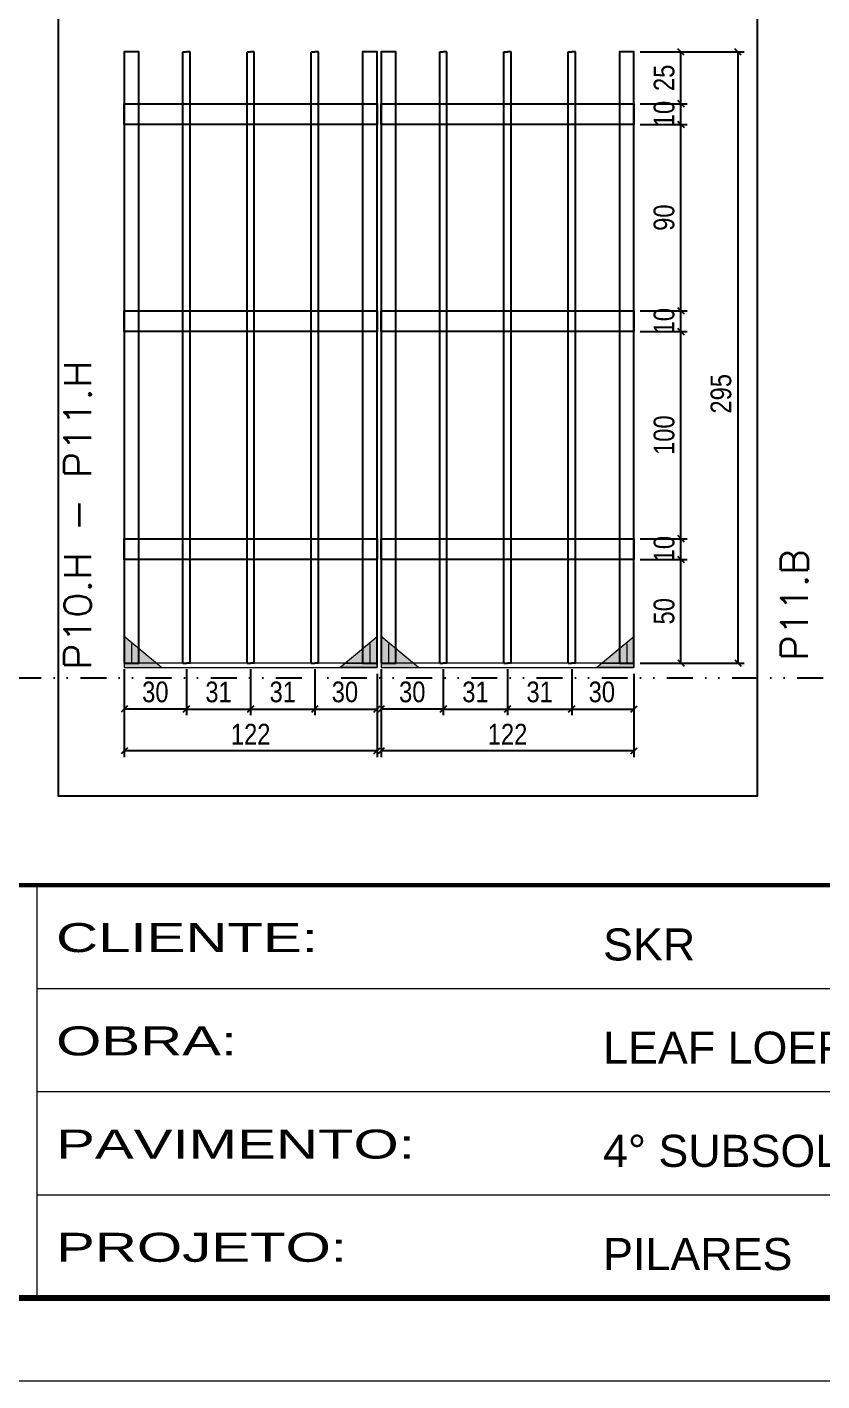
# Model space of a CAD drawing. Header units: millimetres. Extents: x 13777 to 27878, y -21631 to 6985.
# Drawn here: x 14821 to 15204, y -11294 to -10640 of the extents above; entities that cross this region are included whole.
import ezdxf

# ---------------------------------------------------------------- set-up
doc = ezdxf.new("R2010")
doc.units = ezdxf.units.MM
for name, pattern in [('CONTINUO', [0]), ('DASHED', [0.75, 0.5, -0.25]), ('DIVIDE2', [0.625, 0.25, -0.125, 0, -0.125, 0, -0.125]), ('HIDDEN', [0.375, 0.25, -0.125])]:
    doc.linetypes.add(name, pattern=pattern)
doc.layers.add('00-FELIPE', color=6, linetype='Continuous', plot=False)
for name, color, linetype in [('COTA', 241, 'Continuous'), ('Nível', 160, 'Continuous'), ('SARR_2.2x10', 60, 'Continuous'), ('SARR_3.5x7', 81, 'Continuous'), ('SARR_7x7', 40, 'Continuous')]:
    doc.layers.add(name, color=color, linetype=linetype)
for name, color, linetype, lineweight in [('Folhas', 255, 'Continuous', 9), ('Madeira', 126, 'Continuous', 18), ('Sarr 2.2x7', 40, 'Continuous', 9), ('SARRAFO DE PRESSAO', 251, 'DASHED', 9), ('Texto Seção', 7, 'Continuous', 15)]:
    doc.layers.add(name, color=color, linetype=linetype, lineweight=lineweight)
doc.styles.add('ARIAL', font='arial.ttf')
doc.styles.add('COTA TECNICA', font='techl___.ttf', dxfattribs={"height": 10})
doc.styles.add('REGUA-120', font='ROMANS.shx', dxfattribs={"height": 15})
doc.styles.add('Tecnologia', font='')
doc.styles.get('Tecnologia').set_extended_font_data('Forgotten Futurist')
doc.dimstyles.new('PAINEL', dxfattribs={"dimtxt": 10, "dimasz": 3, "dimexe": 3, "dimexo": 3, "dimgap": 3, "dimtad": 1, "dimdec": 1, "dimzin": 12, "dimdsep": 46, "dimtxsty": 'COTA TECNICA', "dimblk1": 'OBLIQUE', "dimblk2": 'OBLIQUE', "dimsah": 1, "dimcen": 0.9, "dimclrd": 4, "dimclre": 4, "dimclrt": 240, "dimadec": 1, "dimazin": 3, "dimtfac": 1, "dimtdec": 1, "dimtmove": 0, "dimatfit": 3, "dimfxl": 1, "dimtolj": 1, "dimtzin": 12, "dimarcsym": 0})

# ---------------------------------------------------------------- blocks, each defined once
blk = doc.blocks.new('9999999999')
at = {"color": 30, "linetype": 'CONTINUO'}
for p, q in [((98564.56, 34230.21), (98564.56, 34429.45)), ((98564.56, 34379.64), (99583.98, 34379.64)), ((98564.56, 34329.83), (99487.98, 34329.83)), ((98564.56, 34280.02), (99487.98, 34280.02))]:
    blk.add_line(p, q, dxfattribs=at)
at = {"color": 30, "linetype": 'CONTINUO', "const_width": 2}
blk.add_lwpolyline([(99583.98, 34230.21), (99583.98, 34414.45, 0.414214), (99568.98, 34429.45), (98228.98, 34429.45, 0.414214), (98213.98, 34414.45), (98213.98, 34245.21, 0.414214), (98228.98, 34230.21), (99583.98, 34230.21)], format="xyb", dxfattribs=at)
at = {"layer": 'Folhas'}
blk.add_lwpolyline([(98138.98, 34190.21), (99623.98, 34190.21), (99623.98, 35240.21), (98138.98, 35240.21)], close=True, dxfattribs=at)
at = {"layer": 'Folhas', "color": 30, "const_width": 3}
blk.add_lwpolyline([(98213.98, 34230.21), (99583.98, 34230.21), (99583.98, 35200.21), (98213.98, 35200.21)], close=True, dxfattribs=at)
at = {"color": 7, "linetype": 'Continuous', "ltscale": 5, "style": 'ARIAL'}
for s, height, p in [('SKR', 15.483, (98837.68, 34393.13)), ('LEAF LOEFGREN', 15.4829, (98837.68, 34343.32)), ('4° SUBSOLO', 15.483, (98837.68, 34293.51)), ('PILARES', 15.483, (98837.68, 34243.7))]:
    blk.add_text(s, height=height, dxfattribs=at).set_placement(p)
at = {"layer": 'Folhas', "color": 7, "style": 'Tecnologia', "width": 1.5}
for s, p in [('CLIENTE:', (98573.65, 34397.17)), ('OBRA:', (98573.65, 34347.31)), ('PAVIMENTO:', (98573.65, 34297.5)), ('PROJETO:', (98573.65, 34247.69))]:
    blk.add_text(s, height=14, dxfattribs=at).set_placement(p)
blk = doc.blocks.new('_Oblique')
at = {"color": 0, "linetype": 'ByBlock', "lineweight": -2}
blk.add_line((-0.5, -0.5), (0.5, 0.5), dxfattribs=at)
blk = doc.blocks.new('*D2719')
at = {"layer": 'COTA', "color": 4, "lineweight": -2, "transparency": 16777216}
for p, q in [((14991.55, -10965.62), (14991.55, -10992.79)), ((15113.55, -10965.62), (15113.55, -10992.79)), ((15113.55, -10989.79), (14991.55, -10989.79))]:
    blk.add_line(p, q, dxfattribs=at)
at = {"layer": 'Defpoints', "color": 0, "transparency": 16777216}
for p in [(14991.55, -10962.62), (15113.55, -10962.62), (14991.55, -10989.79)]:
    blk.add_point(p, dxfattribs=at)
at = {"layer": 'COTA', "color": 4, "lineweight": -2, "transparency": 16777216, "xscale": 3, "yscale": 3, "zscale": 3, "rotation": 180}
blk.add_blockref('_Oblique', (14991.55, -10989.79), dxfattribs=at)
at = {"layer": 'COTA', "color": 4, "lineweight": -2, "transparency": 16777216, "xscale": 3, "yscale": 3, "zscale": 3}
blk.add_blockref('_Oblique', (15113.55, -10989.79), dxfattribs=at)
at = {"layer": 'COTA', "color": 240, "transparency": 16777216, "insert": (15052.55, -10981.74), "char_height": 10, "attachment_point": 5, "style": 'COTA TECNICA'}
blk.add_mtext('\\A1;122', dxfattribs=at)
blk = doc.blocks.new('*D2720')
at = {"layer": 'COTA', "color": 4, "lineweight": -2, "transparency": 16777216}
for p, q in [((14991.55, -10950.42), (14991.55, -10972.62)), ((15021.55, -10950.42), (15021.55, -10972.62)), ((15021.55, -10969.62), (14991.55, -10969.62))]:
    blk.add_line(p, q, dxfattribs=at)
at = {"layer": 'Defpoints', "color": 0, "transparency": 16777216}
for p in [(14991.55, -10947.42), (15021.55, -10947.42), (14991.55, -10969.62)]:
    blk.add_point(p, dxfattribs=at)
at = {"layer": 'COTA', "color": 4, "lineweight": -2, "transparency": 16777216, "xscale": 3, "yscale": 3, "zscale": 3, "rotation": 180}
blk.add_blockref('_Oblique', (14991.55, -10969.62), dxfattribs=at)
at = {"layer": 'COTA', "color": 4, "lineweight": -2, "transparency": 16777216, "xscale": 3, "yscale": 3, "zscale": 3}
blk.add_blockref('_Oblique', (15021.55, -10969.62), dxfattribs=at)
at = {"layer": 'COTA', "color": 240, "transparency": 16777216, "insert": (15006.55, -10961.4), "char_height": 10, "attachment_point": 5, "style": 'COTA TECNICA'}
blk.add_mtext('\\A1;30', dxfattribs=at)
blk = doc.blocks.new('*D2721')
at = {"layer": 'COTA', "color": 4, "lineweight": -2, "transparency": 16777216}
for p, q in [((15083.55, -10950.42), (15083.55, -10972.62)), ((15113.55, -10952.62), (15113.55, -10972.62)), ((15083.55, -10969.62), (15113.55, -10969.62))]:
    blk.add_line(p, q, dxfattribs=at)
at = {"layer": 'Defpoints', "color": 0, "transparency": 16777216}
for p in [(15083.55, -10947.42), (15113.55, -10949.62), (15113.55, -10969.62)]:
    blk.add_point(p, dxfattribs=at)
at = {"layer": 'COTA', "color": 4, "lineweight": -2, "transparency": 16777216, "xscale": 3, "yscale": 3, "zscale": 3, "rotation": 180}
blk.add_blockref('_Oblique', (15083.55, -10969.62), dxfattribs=at)
at = {"layer": 'COTA', "color": 4, "lineweight": -2, "transparency": 16777216, "xscale": 3, "yscale": 3, "zscale": 3}
blk.add_blockref('_Oblique', (15113.55, -10969.62), dxfattribs=at)
at = {"layer": 'COTA', "color": 240, "transparency": 16777216, "insert": (15098.05, -10961.4), "char_height": 10, "attachment_point": 5, "style": 'COTA TECNICA'}
blk.add_mtext('\\A1;30', dxfattribs=at)
blk = doc.blocks.new('*D2722')
at = {"layer": 'COTA', "color": 4, "lineweight": -2, "transparency": 16777216}
for p, q in [((15021.55, -10950.42), (15021.55, -10972.62)), ((15052.55, -10950.42), (15052.55, -10972.62)), ((15021.55, -10969.62), (15052.55, -10969.62))]:
    blk.add_line(p, q, dxfattribs=at)
at = {"layer": 'Defpoints', "color": 0, "transparency": 16777216}
for p in [(15021.55, -10947.42), (15052.55, -10947.42), (15052.55, -10969.62)]:
    blk.add_point(p, dxfattribs=at)
at = {"layer": 'COTA', "color": 4, "lineweight": -2, "transparency": 16777216, "xscale": 3, "yscale": 3, "zscale": 3, "rotation": 180}
blk.add_blockref('_Oblique', (15021.55, -10969.62), dxfattribs=at)
at = {"layer": 'COTA', "color": 4, "lineweight": -2, "transparency": 16777216, "xscale": 3, "yscale": 3, "zscale": 3}
blk.add_blockref('_Oblique', (15052.55, -10969.62), dxfattribs=at)
at = {"layer": 'COTA', "color": 240, "transparency": 16777216, "insert": (15037.05, -10961.4), "char_height": 10, "attachment_point": 5, "style": 'COTA TECNICA'}
blk.add_mtext('\\A1;31', dxfattribs=at)
blk = doc.blocks.new('*D2723')
at = {"layer": 'COTA', "color": 4, "lineweight": -2, "transparency": 16777216}
for p, q in [((15116.55, -10897.42), (15139.25, -10897.42)), ((15136.25, -10947.42), (15136.25, -10897.42)), ((15116.55, -10947.42), (15139.25, -10947.42))]:
    blk.add_line(p, q, dxfattribs=at)
at = {"layer": 'Defpoints', "color": 0, "transparency": 16777216}
for p in [(15113.55, -10897.42), (15136.25, -10897.42), (15113.55, -10947.42)]:
    blk.add_point(p, dxfattribs=at)
at = {"layer": 'COTA', "color": 4, "lineweight": -2, "transparency": 16777216, "xscale": 3, "yscale": 3, "zscale": 3}
for p, rotation in [((15136.25, -10897.42), 90), ((15136.25, -10947.42), 270)]:
    blk.add_blockref('_Oblique', p, dxfattribs=dict(at, rotation=rotation))
at = {"layer": 'COTA', "color": 240, "transparency": 16777216, "insert": (15128.14, -10922.42), "char_height": 10, "attachment_point": 5, "rotation": 90, "style": 'COTA TECNICA'}
blk.add_mtext('\\A1;50', dxfattribs=at)
blk = doc.blocks.new('*D2724')
at = {"layer": 'COTA', "color": 4, "lineweight": -2, "transparency": 16777216}
for p, q in [((15052.55, -10950.42), (15052.55, -10972.62)), ((15083.55, -10950.42), (15083.55, -10972.62)), ((15052.55, -10969.62), (15083.55, -10969.62))]:
    blk.add_line(p, q, dxfattribs=at)
at = {"layer": 'Defpoints', "color": 0, "transparency": 16777216}
for p in [(15052.55, -10947.42), (15083.55, -10947.42), (15083.55, -10969.62)]:
    blk.add_point(p, dxfattribs=at)
at = {"layer": 'COTA', "color": 4, "lineweight": -2, "transparency": 16777216, "xscale": 3, "yscale": 3, "zscale": 3, "rotation": 180}
blk.add_blockref('_Oblique', (15052.55, -10969.62), dxfattribs=at)
at = {"layer": 'COTA', "color": 4, "lineweight": -2, "transparency": 16777216, "xscale": 3, "yscale": 3, "zscale": 3}
blk.add_blockref('_Oblique', (15083.55, -10969.62), dxfattribs=at)
at = {"layer": 'COTA', "color": 240, "transparency": 16777216, "insert": (15068.05, -10961.4), "char_height": 10, "attachment_point": 5, "style": 'COTA TECNICA'}
blk.add_mtext('\\A1;31', dxfattribs=at)
blk = doc.blocks.new('*D2725')
at = {"layer": 'COTA', "color": 4, "lineweight": -2, "transparency": 16777216}
for p, q in [((15116.55, -10887.42), (15139.25, -10887.42)), ((15136.25, -10897.42), (15136.25, -10887.42)), ((15116.55, -10897.42), (15139.25, -10897.42))]:
    blk.add_line(p, q, dxfattribs=at)
at = {"layer": 'Defpoints', "color": 0, "transparency": 16777216}
for p in [(15113.55, -10887.42), (15136.25, -10887.42), (15113.55, -10897.42)]:
    blk.add_point(p, dxfattribs=at)
at = {"layer": 'COTA', "color": 4, "lineweight": -2, "transparency": 16777216, "xscale": 3, "yscale": 3, "zscale": 3}
for p, rotation in [((15136.25, -10887.42), 90), ((15136.25, -10897.42), 270)]:
    blk.add_blockref('_Oblique', p, dxfattribs=dict(at, rotation=rotation))
at = {"layer": 'COTA', "color": 240, "transparency": 16777216, "insert": (15128.14, -10892.42), "char_height": 10, "attachment_point": 5, "rotation": 90, "style": 'COTA TECNICA'}
blk.add_mtext('\\A1;10', dxfattribs=at)
blk = doc.blocks.new('*D2726')
at = {"layer": 'COTA', "color": 4, "lineweight": -2, "transparency": 16777216}
for p, q in [((15116.55, -10787.42), (15139.25, -10787.42)), ((15136.25, -10887.42), (15136.25, -10787.42)), ((15116.55, -10887.42), (15139.25, -10887.42))]:
    blk.add_line(p, q, dxfattribs=at)
at = {"layer": 'Defpoints', "color": 0, "transparency": 16777216}
for p in [(15113.55, -10787.42), (15136.25, -10787.42), (15113.55, -10887.42)]:
    blk.add_point(p, dxfattribs=at)
at = {"layer": 'COTA', "color": 4, "lineweight": -2, "transparency": 16777216, "xscale": 3, "yscale": 3, "zscale": 3}
for p, rotation in [((15136.25, -10787.42), 90), ((15136.25, -10887.42), 270)]:
    blk.add_blockref('_Oblique', p, dxfattribs=dict(at, rotation=rotation))
at = {"layer": 'COTA', "color": 240, "transparency": 16777216, "insert": (15128.14, -10837.42), "char_height": 10, "attachment_point": 5, "rotation": 90, "style": 'COTA TECNICA'}
blk.add_mtext('\\A1;100', dxfattribs=at)
blk = doc.blocks.new('*D2727')
at = {"layer": 'COTA', "color": 4, "lineweight": -2, "transparency": 16777216}
for p, q in [((15116.55, -10777.42), (15139.25, -10777.42)), ((15136.25, -10787.42), (15136.25, -10777.42)), ((15116.55, -10787.42), (15139.25, -10787.42))]:
    blk.add_line(p, q, dxfattribs=at)
at = {"layer": 'Defpoints', "color": 0, "transparency": 16777216}
for p in [(15113.55, -10777.42), (15136.25, -10777.42), (15113.55, -10787.42)]:
    blk.add_point(p, dxfattribs=at)
at = {"layer": 'COTA', "color": 4, "lineweight": -2, "transparency": 16777216, "xscale": 3, "yscale": 3, "zscale": 3}
for p, rotation in [((15136.25, -10777.42), 90), ((15136.25, -10787.42), 270)]:
    blk.add_blockref('_Oblique', p, dxfattribs=dict(at, rotation=rotation))
at = {"layer": 'COTA', "color": 240, "transparency": 16777216, "insert": (15128.14, -10782.42), "char_height": 10, "attachment_point": 5, "rotation": 90, "style": 'COTA TECNICA'}
blk.add_mtext('\\A1;10', dxfattribs=at)
blk = doc.blocks.new('*D2728')
at = {"layer": 'COTA', "color": 4, "lineweight": -2, "transparency": 16777216}
for p, q in [((15116.55, -10687.45), (15139.25, -10687.45)), ((15136.25, -10777.42), (15136.25, -10687.45)), ((15116.55, -10777.42), (15139.25, -10777.42))]:
    blk.add_line(p, q, dxfattribs=at)
at = {"layer": 'Defpoints', "color": 0, "transparency": 16777216}
for p in [(15113.55, -10687.45), (15136.25, -10687.45), (15113.55, -10777.42)]:
    blk.add_point(p, dxfattribs=at)
at = {"layer": 'COTA', "color": 4, "lineweight": -2, "transparency": 16777216, "xscale": 3, "yscale": 3, "zscale": 3}
for p, rotation in [((15136.25, -10687.45), 90), ((15136.25, -10777.42), 270)]:
    blk.add_blockref('_Oblique', p, dxfattribs=dict(at, rotation=rotation))
at = {"layer": 'COTA', "color": 240, "transparency": 16777216, "insert": (15128.12, -10732.43), "char_height": 10, "attachment_point": 5, "rotation": 90, "style": 'COTA TECNICA'}
blk.add_mtext('\\A1;90', dxfattribs=at)
blk = doc.blocks.new('*D2729')
at = {"layer": 'COTA', "color": 4, "lineweight": -2, "transparency": 16777216}
for p, q in [((15116.55, -10677.42), (15139.25, -10677.42)), ((15136.25, -10687.42), (15136.25, -10677.42)), ((15116.55, -10687.42), (15139.25, -10687.42))]:
    blk.add_line(p, q, dxfattribs=at)
at = {"layer": 'Defpoints', "color": 0, "transparency": 16777216}
for p in [(15113.55, -10677.42), (15136.25, -10677.42), (15113.55, -10687.42)]:
    blk.add_point(p, dxfattribs=at)
at = {"layer": 'COTA', "color": 4, "lineweight": -2, "transparency": 16777216, "xscale": 3, "yscale": 3, "zscale": 3}
for p, rotation in [((15136.25, -10677.42), 90), ((15136.25, -10687.42), 270)]:
    blk.add_blockref('_Oblique', p, dxfattribs=dict(at, rotation=rotation))
at = {"layer": 'COTA', "color": 240, "transparency": 16777216, "insert": (15128.14, -10682.42), "char_height": 10, "attachment_point": 5, "rotation": 90, "style": 'COTA TECNICA'}
blk.add_mtext('\\A1;10', dxfattribs=at)
blk = doc.blocks.new('*D2735')
at = {"layer": 'COTA', "color": 4, "lineweight": -2, "transparency": 16777216}
for p, q in [((15116.55, -10652.45), (15166.75, -10652.45)), ((15163.75, -10652.45), (15163.75, -10947.42)), ((15116.55, -10947.42), (15166.75, -10947.42))]:
    blk.add_line(p, q, dxfattribs=at)
at = {"layer": 'Defpoints', "color": 0, "transparency": 16777216}
for p in [(15113.55, -10652.45), (15113.55, -10947.42), (15163.75, -10947.42)]:
    blk.add_point(p, dxfattribs=at)
at = {"layer": 'COTA', "color": 4, "lineweight": -2, "transparency": 16777216, "xscale": 3, "yscale": 3, "zscale": 3}
for p, rotation in [((15163.75, -10652.45), 90), ((15163.75, -10947.42), 270)]:
    blk.add_blockref('_Oblique', p, dxfattribs=dict(at, rotation=rotation))
at = {"layer": 'COTA', "color": 240, "transparency": 16777216, "insert": (15155.61, -10817.45), "char_height": 10, "attachment_point": 5, "rotation": 90, "style": 'COTA TECNICA'}
blk.add_mtext('\\A1;295', dxfattribs=at)
blk = doc.blocks.new('*D2730')
at = {"layer": 'COTA', "color": 4, "lineweight": -2, "transparency": 16777216}
for p, q in [((14867.55, -10965.62), (14867.55, -10992.79)), ((14989.55, -10965.62), (14989.55, -10992.79)), ((14989.55, -10989.79), (14867.55, -10989.79))]:
    blk.add_line(p, q, dxfattribs=at)
at = {"layer": 'Defpoints', "color": 0, "transparency": 16777216}
for p in [(14867.55, -10962.62), (14989.55, -10962.62), (14867.55, -10989.79)]:
    blk.add_point(p, dxfattribs=at)
at = {"layer": 'COTA', "color": 4, "lineweight": -2, "transparency": 16777216, "xscale": 3, "yscale": 3, "zscale": 3, "rotation": 180}
blk.add_blockref('_Oblique', (14867.55, -10989.79), dxfattribs=at)
at = {"layer": 'COTA', "color": 4, "lineweight": -2, "transparency": 16777216, "xscale": 3, "yscale": 3, "zscale": 3}
blk.add_blockref('_Oblique', (14989.55, -10989.79), dxfattribs=at)
at = {"layer": 'COTA', "color": 240, "transparency": 16777216, "insert": (14928.55, -10981.74), "char_height": 10, "attachment_point": 5, "style": 'COTA TECNICA'}
blk.add_mtext('\\A1;122', dxfattribs=at)
blk = doc.blocks.new('*D2731')
at = {"layer": 'COTA', "color": 4, "lineweight": -2, "transparency": 16777216}
for p, q in [((14867.55, -10950.42), (14867.55, -10972.62)), ((14897.55, -10950.42), (14897.55, -10972.62)), ((14897.55, -10969.62), (14867.55, -10969.62))]:
    blk.add_line(p, q, dxfattribs=at)
at = {"layer": 'Defpoints', "color": 0, "transparency": 16777216}
for p in [(14867.55, -10947.42), (14897.55, -10947.42), (14867.55, -10969.62)]:
    blk.add_point(p, dxfattribs=at)
at = {"layer": 'COTA', "color": 4, "lineweight": -2, "transparency": 16777216, "xscale": 3, "yscale": 3, "zscale": 3, "rotation": 180}
blk.add_blockref('_Oblique', (14867.55, -10969.62), dxfattribs=at)
at = {"layer": 'COTA', "color": 4, "lineweight": -2, "transparency": 16777216, "xscale": 3, "yscale": 3, "zscale": 3}
blk.add_blockref('_Oblique', (14897.55, -10969.62), dxfattribs=at)
at = {"layer": 'COTA', "color": 240, "transparency": 16777216, "insert": (14882.55, -10961.4), "char_height": 10, "attachment_point": 5, "style": 'COTA TECNICA'}
blk.add_mtext('\\A1;30', dxfattribs=at)
blk = doc.blocks.new('*D2732')
at = {"layer": 'COTA', "color": 4, "lineweight": -2, "transparency": 16777216}
for p, q in [((14959.55, -10950.42), (14959.55, -10972.62)), ((14989.55, -10952.62), (14989.55, -10972.62)), ((14959.55, -10969.62), (14989.55, -10969.62))]:
    blk.add_line(p, q, dxfattribs=at)
at = {"layer": 'Defpoints', "color": 0, "transparency": 16777216}
for p in [(14959.55, -10947.42), (14989.55, -10949.62), (14989.55, -10969.62)]:
    blk.add_point(p, dxfattribs=at)
at = {"layer": 'COTA', "color": 4, "lineweight": -2, "transparency": 16777216, "xscale": 3, "yscale": 3, "zscale": 3, "rotation": 180}
blk.add_blockref('_Oblique', (14959.55, -10969.62), dxfattribs=at)
at = {"layer": 'COTA', "color": 4, "lineweight": -2, "transparency": 16777216, "xscale": 3, "yscale": 3, "zscale": 3}
blk.add_blockref('_Oblique', (14989.55, -10969.62), dxfattribs=at)
at = {"layer": 'COTA', "color": 240, "transparency": 16777216, "insert": (14974.05, -10961.4), "char_height": 10, "attachment_point": 5, "style": 'COTA TECNICA'}
blk.add_mtext('\\A1;30', dxfattribs=at)
blk = doc.blocks.new('*D2733')
at = {"layer": 'COTA', "color": 4, "lineweight": -2, "transparency": 16777216}
for p, q in [((14897.55, -10950.42), (14897.55, -10972.62)), ((14928.55, -10950.42), (14928.55, -10972.62)), ((14897.55, -10969.62), (14928.55, -10969.62))]:
    blk.add_line(p, q, dxfattribs=at)
at = {"layer": 'Defpoints', "color": 0, "transparency": 16777216}
for p in [(14897.55, -10947.42), (14928.55, -10947.42), (14928.55, -10969.62)]:
    blk.add_point(p, dxfattribs=at)
at = {"layer": 'COTA', "color": 4, "lineweight": -2, "transparency": 16777216, "xscale": 3, "yscale": 3, "zscale": 3, "rotation": 180}
blk.add_blockref('_Oblique', (14897.55, -10969.62), dxfattribs=at)
at = {"layer": 'COTA', "color": 4, "lineweight": -2, "transparency": 16777216, "xscale": 3, "yscale": 3, "zscale": 3}
blk.add_blockref('_Oblique', (14928.55, -10969.62), dxfattribs=at)
at = {"layer": 'COTA', "color": 240, "transparency": 16777216, "insert": (14913.05, -10961.4), "char_height": 10, "attachment_point": 5, "style": 'COTA TECNICA'}
blk.add_mtext('\\A1;31', dxfattribs=at)
blk = doc.blocks.new('*D2734')
at = {"layer": 'COTA', "color": 4, "lineweight": -2, "transparency": 16777216}
for p, q in [((14928.55, -10950.42), (14928.55, -10972.62)), ((14959.55, -10950.42), (14959.55, -10972.62)), ((14928.55, -10969.62), (14959.55, -10969.62))]:
    blk.add_line(p, q, dxfattribs=at)
at = {"layer": 'Defpoints', "color": 0, "transparency": 16777216}
for p in [(14928.55, -10947.42), (14959.55, -10947.42), (14959.55, -10969.62)]:
    blk.add_point(p, dxfattribs=at)
at = {"layer": 'COTA', "color": 4, "lineweight": -2, "transparency": 16777216, "xscale": 3, "yscale": 3, "zscale": 3, "rotation": 180}
blk.add_blockref('_Oblique', (14928.55, -10969.62), dxfattribs=at)
at = {"layer": 'COTA', "color": 4, "lineweight": -2, "transparency": 16777216, "xscale": 3, "yscale": 3, "zscale": 3}
blk.add_blockref('_Oblique', (14959.55, -10969.62), dxfattribs=at)
at = {"layer": 'COTA', "color": 240, "transparency": 16777216, "insert": (14944.05, -10961.4), "char_height": 10, "attachment_point": 5, "style": 'COTA TECNICA'}
blk.add_mtext('\\A1;31', dxfattribs=at)
blk = doc.blocks.new('*D3357')
at = {"layer": '00-FELIPE', "color": 4, "lineweight": -2, "transparency": 16777216}
for p, q in [((15116.55, -10652.45), (15139.25, -10652.45)), ((15136.25, -10677.45), (15136.25, -10652.45)), ((15116.55, -10677.45), (15139.25, -10677.45))]:
    blk.add_line(p, q, dxfattribs=at)
at = {"layer": 'Defpoints', "color": 0, "transparency": 16777216}
for p in [(15113.55, -10652.45), (15136.25, -10652.45), (15113.55, -10677.45)]:
    blk.add_point(p, dxfattribs=at)
at = {"layer": '00-FELIPE', "color": 4, "lineweight": -2, "transparency": 16777216, "xscale": 3, "yscale": 3, "zscale": 3}
for p, rotation in [((15136.25, -10652.45), 90), ((15136.25, -10677.45), 270)]:
    blk.add_blockref('_Oblique', p, dxfattribs=dict(at, rotation=rotation))
at = {"layer": '00-FELIPE', "color": 240, "transparency": 16777216, "insert": (15128.14, -10664.95), "char_height": 10, "attachment_point": 5, "rotation": 90, "style": 'COTA TECNICA'}
blk.add_mtext('\\A1;25', dxfattribs=at)

msp = doc.modelspace()

# ---------------------------------------------------------------- hatches: boundary and pattern name
at = {"layer": 'Madeira'}
h = msp.add_hatch(color=252, dxfattribs=at)
h.dxf.hatch_style = 2
h.paths.add_polyline_path([(14867.55, -10934.62), (14867.55, -10949.62), (14885.55, -10949.62)])
h = msp.add_hatch(color=252, dxfattribs=at)
h.dxf.hatch_style = 2
h.paths.add_polyline_path([(14989.55, -10934.62), (14989.55, -10949.62), (14971.55, -10949.62)])
h = msp.add_hatch(color=252, dxfattribs=at)
h.dxf.hatch_style = 2
h.paths.add_polyline_path([(14991.55, -10934.62), (14991.55, -10949.62), (15009.55, -10949.62)])
h = msp.add_hatch(color=252, dxfattribs=at)
h.dxf.hatch_style = 2
h.paths.add_polyline_path([(15113.55, -10934.62), (15113.55, -10949.62), (15095.55, -10949.62)])

# ---------------------------------------------------------------- linework, layer by layer
at = {"layer": '00-FELIPE'}
msp.add_lwpolyline([(14835.74, -10576.27), (15173.05, -10576.27), (15173.05, -11011.63), (14835.74, -11011.63)], close=True, dxfattribs=at)
at = {"layer": 'Madeira', "color": 1, "linetype": 'HIDDEN'}
for p, q in [((14871.05, -10938.12), (14871.05, -10947.42)), ((14871.05, -10938.12), (14871.05, -10947.42)), ((14986.05, -10938.12), (14986.05, -10947.42)), ((14986.05, -10938.12), (14986.05, -10947.42)), ((14995.05, -10938.12), (14995.05, -10947.42)), ((14995.05, -10938.12), (14995.05, -10947.42)), ((15110.05, -10938.12), (15110.05, -10947.42)), ((15110.05, -10938.12), (15110.05, -10947.42)), ((14874.55, -10941.62), (14874.55, -10947.42)), ((14998.55, -10941.62), (14998.55, -10947.42)), ((14877.38, -10947.42), (14867.55, -10947.42)), ((14877.38, -10947.42), (14867.55, -10947.42)), ((14883.35, -10947.42), (14867.55, -10947.42)), ((14973.75, -10947.42), (14989.55, -10947.42)), ((14979.71, -10947.42), (14989.55, -10947.42)), ((14979.71, -10947.42), (14989.55, -10947.42)), ((15001.38, -10947.42), (14991.55, -10947.42)), ((15001.38, -10947.42), (14991.55, -10947.42)), ((15007.35, -10947.42), (14991.55, -10947.42)), ((15097.75, -10947.42), (15113.55, -10947.42)), ((15103.71, -10947.42), (15113.55, -10947.42)), ((15103.71, -10947.42), (15113.55, -10947.42))]:
    msp.add_line(p, q, dxfattribs=at)
at = {"layer": 'Madeira'}
for p, q in [((14867.55, -10947.42), (14867.55, -10949.62)), ((14867.55, -10947.42), (14867.55, -10949.62)), ((14867.55, -10947.42), (14867.55, -10949.62)), ((14991.55, -10947.42), (14991.55, -10949.62)), ((14991.55, -10947.42), (14991.55, -10949.62)), ((14991.55, -10947.42), (14991.55, -10949.62))]:
    msp.add_line(p, q, dxfattribs=at)
at = {"layer": 'Madeira', "color": 0}
for points in [[(14867.55, -10934.62), (14867.55, -10949.62), (14885.55, -10949.62), (14867.55, -10934.62)], [(14989.55, -10934.62), (14989.55, -10949.62), (14971.55, -10949.62), (14989.55, -10934.62)], [(14991.55, -10934.62), (14991.55, -10949.62), (15009.55, -10949.62), (14991.55, -10934.62)], [(15113.55, -10934.62), (15113.55, -10949.62), (15095.55, -10949.62), (15113.55, -10934.62)]]:
    msp.add_lwpolyline(points, dxfattribs=at)
at = {"layer": 'Nível', "color": 4, "linetype": 'DIVIDE2', "ltscale": 50}
msp.add_line((13777.11, -10954.62), (21531.15, -10954.62), dxfattribs=at)
at = {"layer": 'Sarr 2.2x7'}
for points in [[(14989.55, -10947.42), (14867.55, -10947.42), (14867.55, -10949.62), (14989.55, -10949.62)], [(15113.55, -10947.42), (14991.55, -10947.42), (14991.55, -10949.62), (15113.55, -10949.62)]]:
    msp.add_lwpolyline(points, close=True, dxfattribs=at)
at = {"layer": 'SARR_2.2x10'}
for points in [[(14867.55, -10677.45), (14989.55, -10677.45), (14989.55, -10687.45), (14867.55, -10687.45)], [(14991.55, -10677.45), (15113.55, -10677.45), (15113.55, -10687.45), (14991.55, -10687.45)], [(14867.55, -10777.45), (14989.55, -10777.45), (14989.55, -10787.45), (14867.55, -10787.45)], [(14991.55, -10777.45), (15113.55, -10777.45), (15113.55, -10787.45), (14991.55, -10787.45)], [(14867.55, -10887.45), (14989.55, -10887.45), (14989.55, -10897.45), (14867.55, -10897.45)], [(14991.55, -10887.45), (15113.55, -10887.45), (15113.55, -10897.45), (14991.55, -10897.45)]]:
    msp.add_lwpolyline(points, close=True, dxfattribs=at)
at = {"layer": 'SARR_3.5x7'}
for p, q in [((14895.8, -10947.42), (14895.8, -10652.45)), ((14895.8, -10652.45), (14897.55, -10652.45)), ((14899.3, -10652.45), (14897.55, -10652.45)), ((14899.3, -10947.42), (14899.3, -10652.45)), ((14926.8, -10947.42), (14926.8, -10652.45)), ((14926.8, -10652.45), (14928.55, -10652.45)), ((14930.3, -10652.45), (14928.55, -10652.45)), ((14930.3, -10947.42), (14930.3, -10652.45)), ((14957.8, -10947.42), (14957.8, -10652.45)), ((14957.8, -10652.45), (14959.55, -10652.45)), ((14961.3, -10652.45), (14959.55, -10652.45)), ((14961.3, -10947.42), (14961.3, -10652.45)), ((15019.8, -10947.42), (15019.8, -10652.45)), ((15019.8, -10652.45), (15021.55, -10652.45)), ((15023.3, -10652.45), (15021.55, -10652.45)), ((15023.3, -10947.42), (15023.3, -10652.45)), ((15050.8, -10947.42), (15050.8, -10652.45)), ((15050.8, -10652.45), (15052.55, -10652.45)), ((15054.3, -10652.45), (15052.55, -10652.45)), ((15054.3, -10947.42), (15054.3, -10652.45)), ((15081.8, -10947.42), (15081.8, -10652.45)), ((15081.8, -10652.45), (15083.55, -10652.45)), ((15085.3, -10652.45), (15083.55, -10652.45)), ((15085.3, -10947.42), (15085.3, -10652.45)), ((14895.8, -10947.42), (14897.55, -10947.42)), ((14899.3, -10947.42), (14897.55, -10947.42)), ((14926.8, -10947.42), (14928.55, -10947.42)), ((14930.3, -10947.42), (14928.55, -10947.42)), ((14957.8, -10947.42), (14959.55, -10947.42)), ((14961.3, -10947.42), (14959.55, -10947.42)), ((15019.8, -10947.42), (15021.55, -10947.42)), ((15023.3, -10947.42), (15021.55, -10947.42)), ((15050.8, -10947.42), (15052.55, -10947.42)), ((15054.3, -10947.42), (15052.55, -10947.42)), ((15081.8, -10947.42), (15083.55, -10947.42)), ((15085.3, -10947.42), (15083.55, -10947.42))]:
    msp.add_line(p, q, dxfattribs=at)
at = {"layer": 'SARR_7x7'}
for points in [[(14867.55, -10947.42), (14874.55, -10947.42), (14874.55, -10652.45), (14867.55, -10652.45)], [(14982.55, -10947.42), (14989.55, -10947.42), (14989.55, -10652.45), (14982.55, -10652.45)], [(14991.55, -10947.42), (14998.55, -10947.42), (14998.55, -10652.45), (14991.55, -10652.45)], [(15106.55, -10947.42), (15113.55, -10947.42), (15113.55, -10652.45), (15106.55, -10652.45)]]:
    msp.add_lwpolyline(points, close=True, dxfattribs=at)

# ---------------------------------------------------------------- block references
at = {"layer": 'SARRAFO DE PRESSAO', "color": 6, "linetype": 'ByBlock'}
msp.add_blockref('9999999999', (-83739.01, -45484.1), dxfattribs=at)

# ---------------------------------------------------------------- texts
at = {"layer": 'Texto Seção', "style": 'REGUA-120'}
for s, width, p in [('P10.H - P11.H', 1.1, (14851.55, -10950.73)), ('P11.B', 1.05, (15197.52, -10946.32))]:
    msp.add_text(s, height=13, rotation=90, dxfattribs=dict(at, width=width)).set_placement(p)

# ---------------------------------------------------------------- dimensions: what is measured, and where the dimension line sits
at = {"layer": '00-FELIPE'}
dim = msp.add_linear_dim(base=(15136.25, -10652.45), p1=(15113.55, -10677.45), p2=(15113.55, -10652.45), angle=90, dimstyle='PAINEL', dxfattribs=at)
dim.commit()
dim.dimension.update_dxf_attribs({"geometry": '*D3357', "text_midpoint": (15128.14, -10664.95)})
at = {"layer": 'COTA'}
for base, p1, p2, picture, middle in [((15163.75, -10947.42), (15113.55, -10652.45), (15113.55, -10947.42), '*D2735', (15163.75, -10817.45)), ((15136.25, -10677.42), (15113.55, -10687.42), (15113.55, -10677.42), '*D2729', (15136.25, -10682.42)), ((15136.25, -10777.42), (15113.55, -10787.42), (15113.55, -10777.42), '*D2727', (15136.25, -10782.42)), ((15136.25, -10887.42), (15113.55, -10897.42), (15113.55, -10887.42), '*D2725', (15136.25, -10892.42))]:
    dim = msp.add_linear_dim(base=base, p1=p1, p2=p2, angle=90, dimstyle='PAINEL', override={"dimtmove": 1}, dxfattribs=at)
    dim.commit()
    dim.dimension.update_dxf_attribs({"geometry": picture, "text_midpoint": middle, "dimtype": 160})
for base, p1, p2, angle, picture, middle in [((15136.25, -10687.45), (15113.55, -10777.42), (15113.55, -10687.45), 90, '*D2728', (15128.12, -10732.43)), ((15136.25, -10787.42), (15113.55, -10887.42), (15113.55, -10787.42), 90, '*D2726', (15128.14, -10837.42)), ((15136.25, -10897.42), (15113.55, -10947.42), (15113.55, -10897.42), 90, '*D2723', (15128.14, -10922.42)), ((14867.55, -10969.62), (14897.55, -10947.42), (14867.55, -10947.42), 180, '*D2731', (14882.55, -10961.4)), ((14991.55, -10969.62), (15021.55, -10947.42), (14991.55, -10947.42), 180, '*D2720', (15006.55, -10961.4)), ((14867.55, -10989.79), (14989.55, -10962.62), (14867.55, -10962.62), 180, '*D2730', (14928.55, -10981.74)), ((14991.55, -10989.79), (15113.55, -10962.62), (14991.55, -10962.62), 180, '*D2719', (15052.55, -10981.74))]:
    dim = msp.add_linear_dim(base=base, p1=p1, p2=p2, angle=angle, dimstyle='PAINEL', override={"dimtmove": 1}, dxfattribs=at)
    dim.commit()
    dim.dimension.update_dxf_attribs({"geometry": picture, "text_midpoint": middle})
for base, p1, p2, picture, middle in [((14928.55, -10969.62), (14897.55, -10947.42), (14928.55, -10947.42), '*D2733', (14913.05, -10961.4)), ((14959.55, -10969.62), (14928.55, -10947.42), (14959.55, -10947.42), '*D2734', (14944.05, -10961.4)), ((15052.55, -10969.62), (15021.55, -10947.42), (15052.55, -10947.42), '*D2722', (15037.05, -10961.4)), ((15083.55, -10969.62), (15052.55, -10947.42), (15083.55, -10947.42), '*D2724', (15068.05, -10961.4))]:
    dim = msp.add_linear_dim(base=base, p1=p1, p2=p2, dimstyle='PAINEL', override={"dimtmove": 1}, dxfattribs=at)
    dim.commit()
    dim.dimension.update_dxf_attribs({"geometry": picture, "text_midpoint": middle})
for base, p1, p2, picture, middle in [((14989.55, -10969.62), (14959.55, -10947.42), (14989.55, -10949.62), '*D2732', (14974.05, -10969.62)), ((15113.55, -10969.62), (15083.55, -10947.42), (15113.55, -10949.62), '*D2721', (15098.05, -10969.62))]:
    dim = msp.add_linear_dim(base=base, p1=p1, p2=p2, dimstyle='PAINEL', override={"dimtmove": 1}, dxfattribs=at)
    dim.commit()
    dim.dimension.update_dxf_attribs({"geometry": picture, "text_midpoint": middle, "dimtype": 160})

doc.saveas('drawing.dxf')
